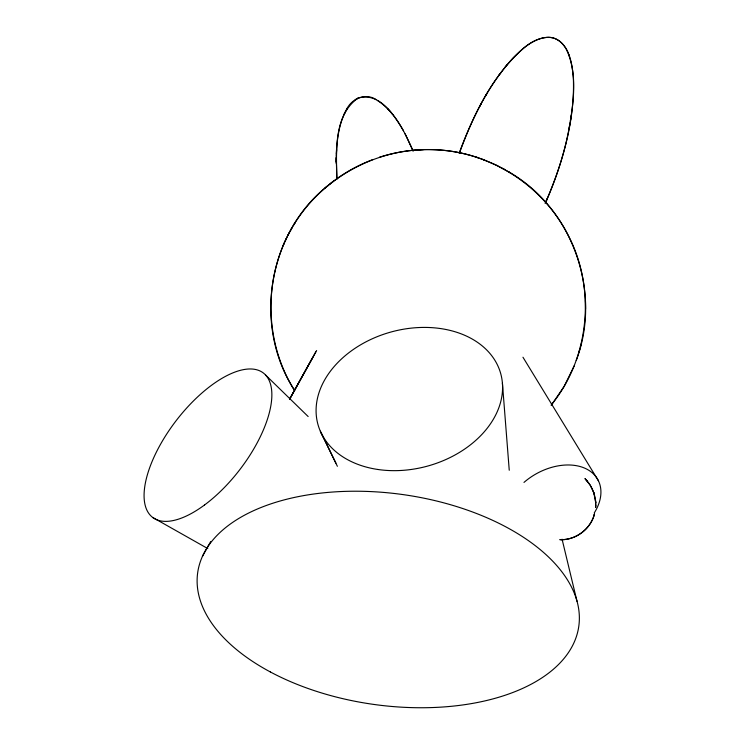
<?xml version="1.0" encoding="UTF-8"?>
<svg xmlns="http://www.w3.org/2000/svg" width="745" height="745" viewBox="0 0 745 745"><rect width="100%" height="100%" fill="white"/><g stroke="black" fill="none" stroke-linecap="round" stroke-linejoin="round"><path stroke-width="1.12" d="M595.618 507.568L595.665 502.102M508.258 171.574C572.244 207.743 602.37 291.817 576.248 360.44M336.824 178.744C336.433 151.924 333.276 115.848 357.926 98.144C379.428 91.616 394.161 115.196 403.52 130.831M336.237 163.397L336.405 157.009M336.433 155.696L336.591 149.522M336.908 179.126L336.256 157.819M336.386 153.749C337.001 139.473 338.863 124.713 345.363 111.806M336.135 162L336.507 149.726M595.665 507.038L595.693 506.507M595.721 505.632L595.749 505.101M595.572 507.494C596.549 496.915 592.471 486.094 584.955 478.607M570.409 120.811C574.004 98.033 576.621 73.261 567.364 51.461M545.517 202.5C556.86 177.217 565.446 150.592 569.981 123.232M568.919 129.453L571.424 114.823M578.958 352.301L579.74 349.433M580.402 346.919L581.193 344.013M560.491 539.687C576.025 540.144 590.813 528.848 594.547 513.771M594.147 515.102L594.398 514.274M594.333 514.46C590.273 529.509 575.196 540.47 559.625 539.669M459.795 152.055C473.894 113.78 492.743 75.198 523.912 47.95C533.355 40.09 548.869 32.417 559.97 41.441C570.279 50.325 572.253 65.15 573.352 77.918C575.047 120.951 562.373 163.313 545.694 202.538M459.19 153.163C471.808 118.79 488.329 85.079 513.147 57.803C522.329 48.723 532.917 38.721 546.402 37.418C555.938 36.16 564.393 43.573 567.681 52.029M328.443 185.198C267.716 232.552 252.443 326.282 294.694 390.585M574.153 365.963L564.133 386.404L551.542 404.88M545.098 203.376L547.398 198.31M283.137 245.524L284.441 242.674M285.363 240.654L286.657 237.823M346.174 110.297C350.895 98.852 365.488 92.324 376.309 99.728M344.06 114.274L347.338 108.109M288.064 235.02L289.591 232.244M290.587 230.391L292.096 227.644M207.827 546.672L210.649 541.596M289.563 399.301L316.625 350.513M289.786 398.771L315.805 351.891M202.407 556.422L208.041 546.271M289.665 399.115L312.742 357.507M479.678 106.442L481.391 103.387M485.33 96.375L487.007 93.395M293.726 224.934L295.458 222.261M498.992 75.049L500.901 72.61M505.222 67.022L507.01 64.722M551.077 405.187C589.025 358.941 596.009 290.68 569.245 237.329C544.455 186.464 490.834 151.533 434.251 149.698C377.864 147.165 321.887 177.496 293.074 226.014C263.292 275.464 263.534 340.875 294.219 389.858M330.091 183.875C342.849 173.511 357.414 165.465 372.742 159.598M324.96 188.019L333.462 181.147M355.244 99.7L358.243 98.061M379.456 157.232C411.156 146.989 446.134 146.942 477.731 157.633M423.43 149.633L415.188 150.099M482.723 159.402L496.645 165.26L510.586 172.924M476.521 157.223L484.203 159.914M152.865 517.552L207.818 548.599M502.568 168.305L504.672 169.515M377.501 100.51C395.222 111.983 404.749 132.089 413 150.797M265.704 375.163L308.151 416.529M585.197 478.858L590.208 485.191L593.756 492.687M392.773 114.507L387.474 108.453M585.961 479.64L587.47 481.372M522.962 357.228L598.403 480.758M405.103 133.839L413.121 151.086M321.17 433.013L337.392 466.296M320.331 431.178L335.911 463.139M568.705 54.441L569.431 56.192M593.849 492.976L595.702 502.633L595.553 500.705L595.59 501.236M593.411 491.681L594.193 494M562.075 539.222L577.003 601.299M502.409 383.07L509.245 470.253M585.561 309.045L585.43 300.375M523.977 482.415A50.874 34.987 -29.2 0 1 584.778 468.177A50.874 34.987 -29.2 0 1 594.221 512.998M204.53 504.98A90.974 40.155 -52.5 0 0 264.959 374.39A90.974 40.155 -52.5 0 0 154.439 456.154A90.974 40.155 -52.5 0 0 204.53 504.98M377.668 469.452A94.857 69.49 -15.6 0 0 501.134 375.219A94.857 69.49 -15.6 0 0 349.2 352.478A94.857 69.49 -15.6 0 0 377.668 469.452M270.314 671.934A192.433 105.93 8 0 0 577.44 633.008A192.433 105.93 8 0 0 316.932 493.59A192.433 105.93 8 0 0 270.314 671.934"/></g></svg>
